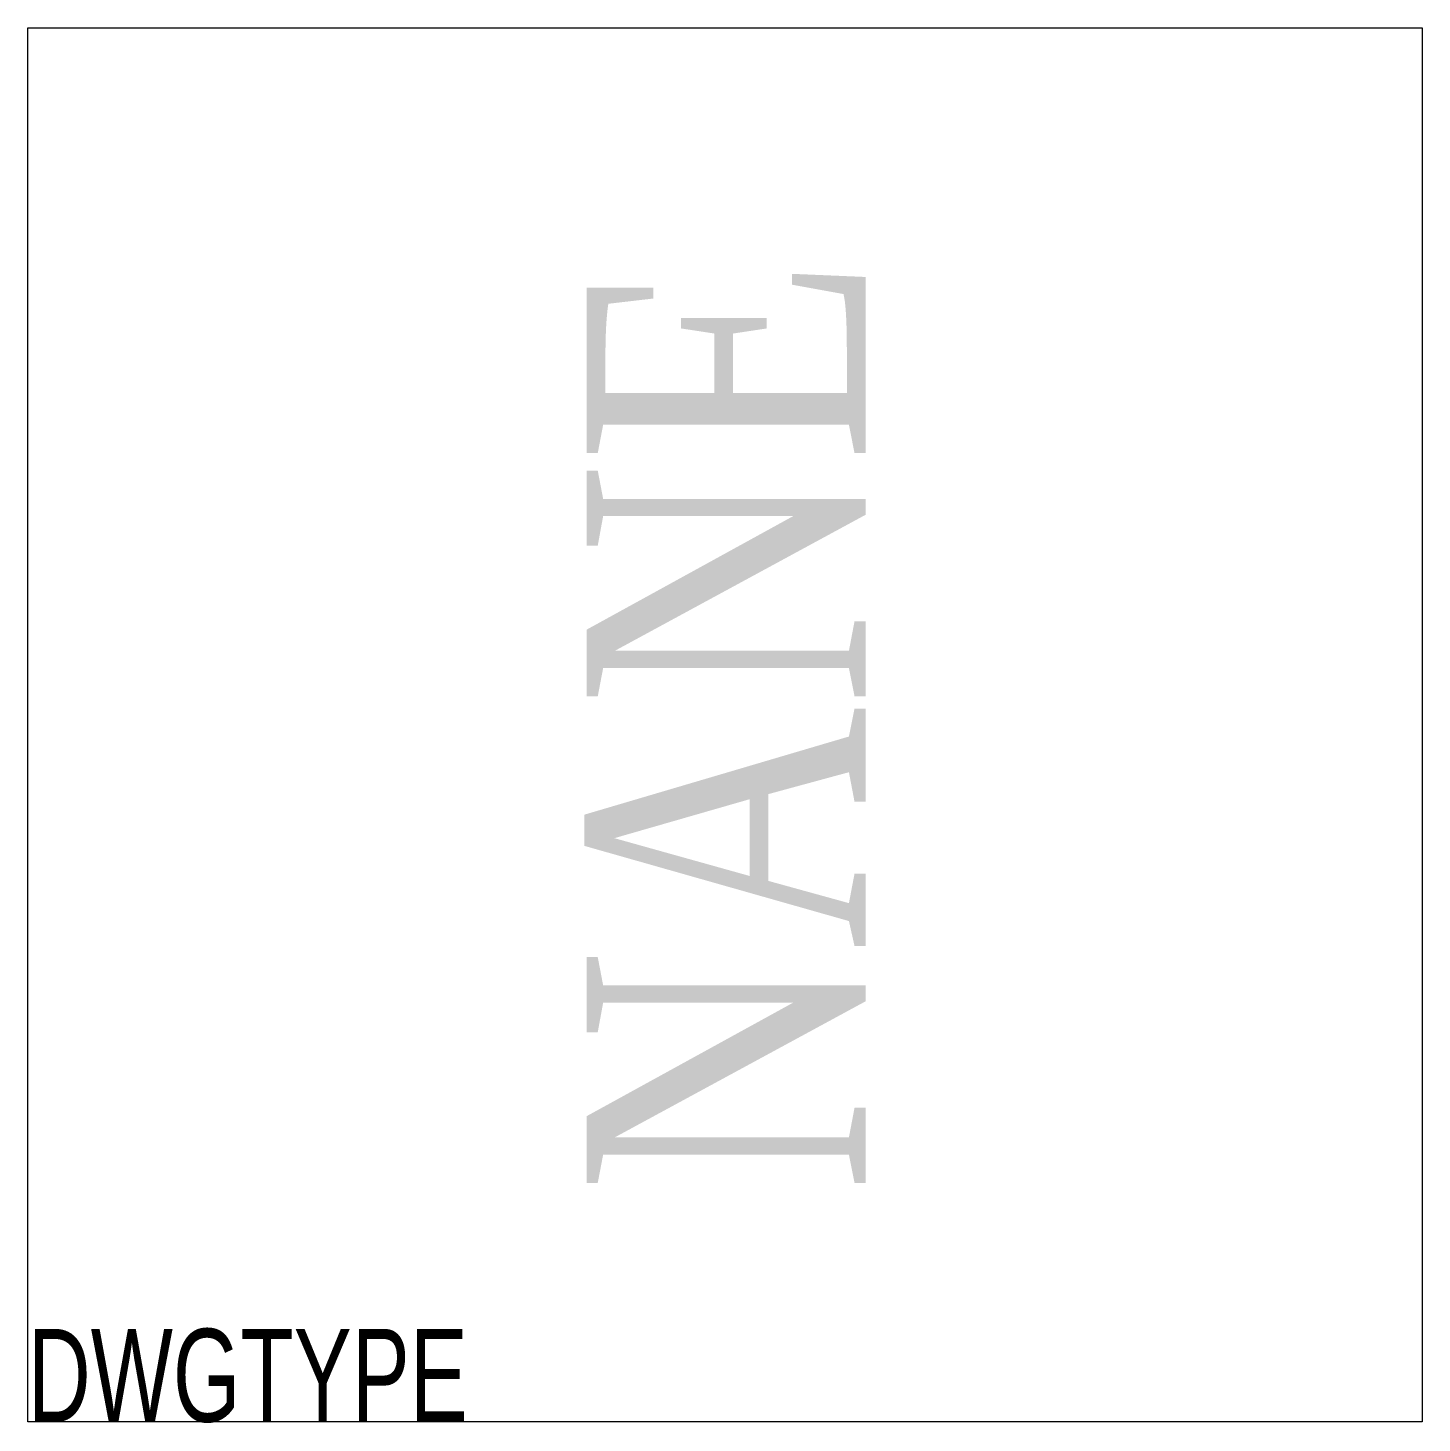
# Model space of a CAD drawing. Header units: millimetres. Extents: x -7.5 to 7.5, y 0 to 15.
import ezdxf
from ezdxf.enums import TextEntityAlignment as Align

# ---------------------------------------------------------------- set-up
doc = ezdxf.new("R2010")
doc.units = ezdxf.units.MM
doc.layers.add('P-图框', color=7, linetype='Continuous')
doc.styles.add('CHINESE', font='TIMES.TTF', dxfattribs={"width": 0.8, "height": 3})

msp = doc.modelspace()

# ---------------------------------------------------------------- linework, layer by layer
msp.add_lwpolyline([(-7.5, 15), (7.5, 15), (7.5, 0), (-7.5, 0)], close=True)

# ---------------------------------------------------------------- texts
at = {"width": 0.7, "flags": 1}
msp.add_attdef('DWGTYPE', (-7.5, 0), 'PMT', height=1, dxfattribs=at)
at = {"layer": 'P-图框', "linetype": 'Continuous', "lineweight": -3, "style": 'CHINESE', "width": 0.8}
msp.add_attdef('NANE', text='坡度', height=3, rotation=90, dxfattribs=at).set_placement((0, 7.5), align=Align.MIDDLE)

doc.saveas('drawing.dxf')
